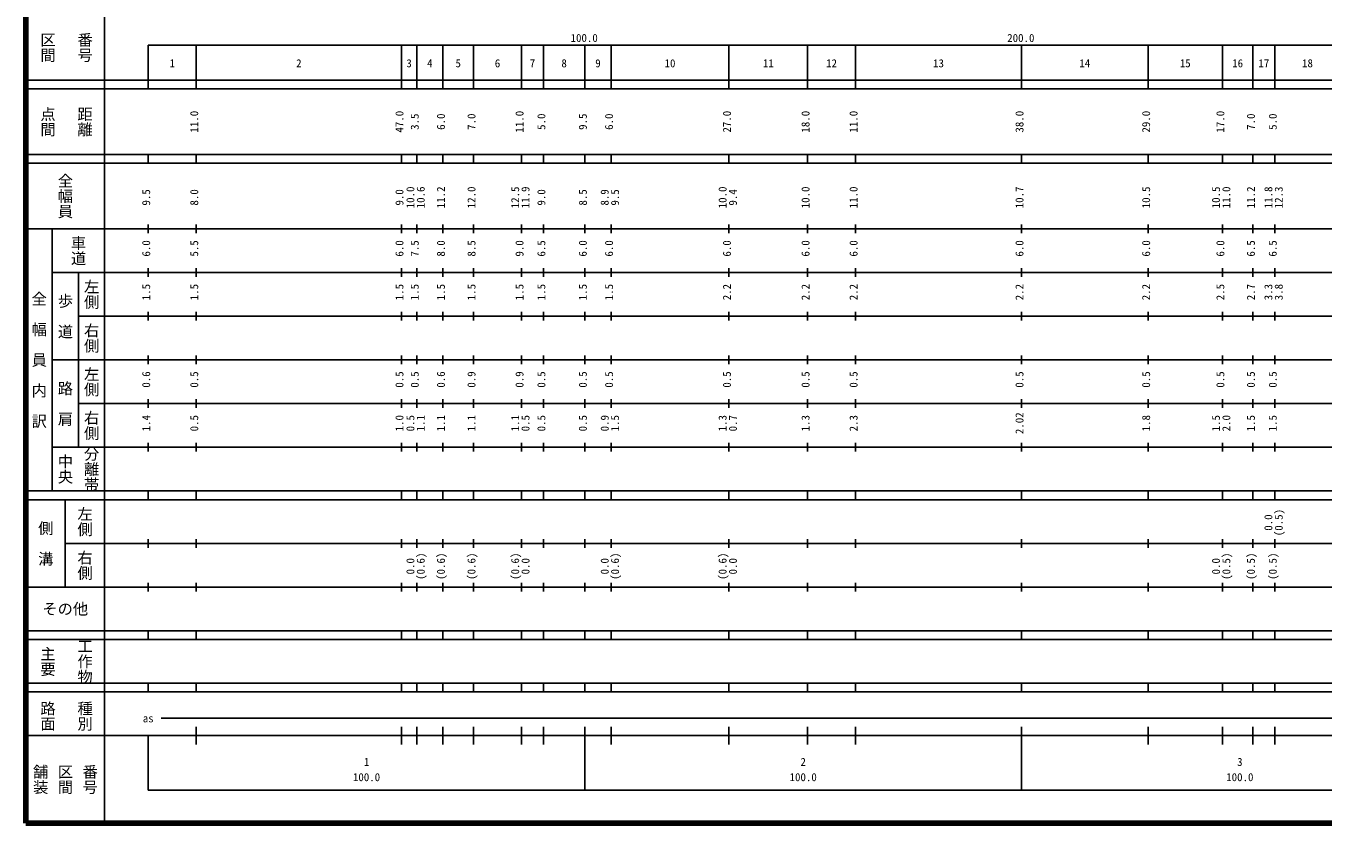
# Model space of a CAD drawing. Units: millimetres on the paper, enlarged 1000 times. Extents: x 40000 to 680000, y 20000 to 380000.
# Drawn here: x 40000 to 337062, y 20000 to 202409 of the extents above; entities that cross this region are included whole.
import ezdxf
from ezdxf.enums import TextEntityAlignment as Align

# ---------------------------------------------------------------- set-up
doc = ezdxf.new("R2010")
doc.units = ezdxf.units.MM
doc.header["$LTSCALE"] = 1000
doc.layers.add('M-TTL', color=2, linetype='Continuous', lineweight=140)
doc.layers.add('M-TTL-BAND', color=7, linetype='Continuous', lineweight=25)
doc.styles.add('@ＭＳ ゴシック', font='')
doc.styles.add('ＭＳ ゴシック', font='')
doc.styles.get('@ＭＳ ゴシック').set_extended_font_data('@MS Gothic')
doc.styles.get('ＭＳ ゴシック').set_extended_font_data('MS Gothic')

msp = doc.modelspace()

# ---------------------------------------------------------------- linework, layer by layer
at = {"layer": 'M-TTL'}
for p, q in [((40000, 380000), (40000, 20000)), ((40000, 20000), (680000, 20000))]:
    msp.add_line(p, q, dxfattribs=at)
at = {"layer": 'M-TTL-BAND'}
for p, q in [((58000, 370000), (58000, 20000)), ((68000, 198000), (579000, 198000)), ((68000, 198000), (68000, 188000)), ((79000, 188000), (79000, 198000)), ((126000, 188000), (126000, 198000)), ((129500, 188000), (129500, 198000)), ((135500, 188000), (135500, 198000)), ((142500, 188000), (142500, 198000)), ((153500, 188000), (153500, 198000)), ((158500, 188000), (158500, 198000)), ((168000, 188000), (168000, 198000)), ((174000, 188000), (174000, 198000)), ((201000, 188000), (201000, 198000)), ((219000, 188000), (219000, 198000)), ((230000, 188000), (230000, 198000)), ((268000, 188000), (268000, 198000)), ((297000, 188000), (297000, 198000)), ((314000, 188000), (314000, 198000)), ((321000, 188000), (321000, 198000)), ((326000, 188000), (326000, 198000)), ((40000, 190000), (579000, 190000)), ((40000, 188000), (579000, 188000)), ((40000, 173000), (579000, 173000)), ((68000, 171000), (68000, 173000)), ((79000, 171000), (79000, 173000)), ((126000, 171000), (126000, 173000)), ((129500, 171000), (129500, 173000)), ((135500, 171000), (135500, 173000)), ((142500, 171000), (142500, 173000)), ((153500, 171000), (153500, 173000)), ((158500, 171000), (158500, 173000)), ((168000, 171000), (168000, 173000)), ((174000, 171000), (174000, 173000)), ((201000, 171000), (201000, 173000)), ((219000, 171000), (219000, 173000)), ((230000, 171000), (230000, 173000)), ((268000, 171000), (268000, 173000)), ((297000, 171000), (297000, 173000)), ((314000, 171000), (314000, 173000)), ((321000, 171000), (321000, 173000)), ((326000, 171000), (326000, 173000)), ((40000, 171000), (579000, 171000)), ((40000, 156000), (579000, 156000)), ((46000, 96000), (46000, 156000)), ((68000, 155000), (68000, 157000)), ((79000, 155000), (79000, 157000)), ((126000, 155000), (126000, 157000)), ((129500, 155000), (129500, 157000)), ((135500, 155000), (135500, 157000)), ((142500, 155000), (142500, 157000)), ((153500, 155000), (153500, 157000)), ((158500, 155000), (158500, 157000)), ((168000, 155000), (168000, 157000)), ((174000, 155000), (174000, 157000)), ((201000, 155000), (201000, 157000)), ((219000, 155000), (219000, 157000)), ((230000, 155000), (230000, 157000)), ((268000, 155000), (268000, 157000)), ((297000, 155000), (297000, 157000)), ((314000, 155000), (314000, 157000)), ((321000, 155000), (321000, 157000)), ((326000, 155000), (326000, 157000)), ((46000, 146000), (579000, 146000)), ((52000, 146000), (52000, 106000)), ((68000, 145000), (68000, 147000)), ((79000, 145000), (79000, 147000)), ((126000, 145000), (126000, 147000)), ((129500, 145000), (129500, 147000)), ((135500, 145000), (135500, 147000)), ((142500, 145000), (142500, 147000)), ((153500, 145000), (153500, 147000)), ((158500, 145000), (158500, 147000)), ((168000, 145000), (168000, 147000)), ((174000, 145000), (174000, 147000)), ((201000, 145000), (201000, 147000)), ((219000, 145000), (219000, 147000)), ((230000, 145000), (230000, 147000)), ((268000, 145000), (268000, 147000)), ((297000, 145000), (297000, 147000)), ((314000, 145000), (314000, 147000)), ((321000, 145000), (321000, 147000)), ((326000, 145000), (326000, 147000)), ((68000, 135000), (68000, 137000)), ((79000, 135000), (79000, 137000)), ((126000, 135000), (126000, 137000)), ((129500, 135000), (129500, 137000)), ((135500, 135000), (135500, 137000)), ((142500, 135000), (142500, 137000)), ((153500, 135000), (153500, 137000)), ((158500, 135000), (158500, 137000)), ((168000, 135000), (168000, 137000)), ((174000, 135000), (174000, 137000)), ((201000, 135000), (201000, 137000)), ((219000, 135000), (219000, 137000)), ((230000, 135000), (230000, 137000)), ((268000, 135000), (268000, 137000)), ((297000, 135000), (297000, 137000)), ((314000, 135000), (314000, 137000)), ((321000, 135000), (321000, 137000)), ((326000, 135000), (326000, 137000)), ((52000, 136000), (579000, 136000)), ((46000, 126000), (579000, 126000)), ((68000, 125000), (68000, 127000)), ((79000, 125000), (79000, 127000)), ((126000, 125000), (126000, 127000)), ((129500, 125000), (129500, 127000)), ((135500, 125000), (135500, 127000)), ((142500, 125000), (142500, 127000)), ((153500, 125000), (153500, 127000)), ((158500, 125000), (158500, 127000)), ((168000, 125000), (168000, 127000)), ((174000, 125000), (174000, 127000)), ((201000, 125000), (201000, 127000)), ((219000, 125000), (219000, 127000)), ((230000, 125000), (230000, 127000)), ((268000, 125000), (268000, 127000)), ((297000, 125000), (297000, 127000)), ((314000, 125000), (314000, 127000)), ((321000, 125000), (321000, 127000)), ((326000, 125000), (326000, 127000)), ((52000, 116000), (579000, 116000)), ((68000, 115000), (68000, 117000)), ((79000, 115000), (79000, 117000)), ((126000, 115000), (126000, 117000)), ((129500, 115000), (129500, 117000)), ((135500, 115000), (135500, 117000)), ((142500, 115000), (142500, 117000)), ((153500, 115000), (153500, 117000)), ((158500, 115000), (158500, 117000)), ((168000, 115000), (168000, 117000)), ((174000, 115000), (174000, 117000)), ((201000, 115000), (201000, 117000)), ((219000, 115000), (219000, 117000)), ((230000, 115000), (230000, 117000)), ((268000, 115000), (268000, 117000)), ((297000, 115000), (297000, 117000)), ((314000, 115000), (314000, 117000)), ((321000, 115000), (321000, 117000)), ((326000, 115000), (326000, 117000)), ((68000, 105000), (68000, 107000)), ((79000, 105000), (79000, 107000)), ((126000, 105000), (126000, 107000)), ((129500, 105000), (129500, 107000)), ((135500, 105000), (135500, 107000)), ((142500, 105000), (142500, 107000)), ((153500, 105000), (153500, 107000)), ((158500, 105000), (158500, 107000)), ((168000, 105000), (168000, 107000)), ((174000, 105000), (174000, 107000)), ((201000, 105000), (201000, 107000)), ((219000, 105000), (219000, 107000)), ((230000, 105000), (230000, 107000)), ((268000, 105000), (268000, 107000)), ((297000, 105000), (297000, 107000)), ((314000, 105000), (314000, 107000)), ((321000, 105000), (321000, 107000)), ((326000, 105000), (326000, 107000)), ((46000, 106000), (579000, 106000)), ((40000, 96000), (579000, 96000)), ((68000, 94000), (68000, 96000)), ((79000, 94000), (79000, 96000)), ((126000, 94000), (126000, 96000)), ((129500, 94000), (129500, 96000)), ((135500, 94000), (135500, 96000)), ((142500, 94000), (142500, 96000)), ((153500, 94000), (153500, 96000)), ((158500, 94000), (158500, 96000)), ((168000, 94000), (168000, 96000)), ((174000, 94000), (174000, 96000)), ((201000, 94000), (201000, 96000)), ((219000, 94000), (219000, 96000)), ((230000, 94000), (230000, 96000)), ((268000, 94000), (268000, 96000)), ((297000, 94000), (297000, 96000)), ((314000, 94000), (314000, 96000)), ((321000, 94000), (321000, 96000)), ((326000, 94000), (326000, 96000)), ((40000, 94000), (579000, 94000)), ((49000, 94000), (49000, 74000)), ((49000, 84000), (579000, 84000)), ((68000, 83000), (68000, 85000)), ((79000, 83000), (79000, 85000)), ((126000, 83000), (126000, 85000)), ((129500, 83000), (129500, 85000)), ((135500, 83000), (135500, 85000)), ((142500, 83000), (142500, 85000)), ((153500, 83000), (153500, 85000)), ((158500, 83000), (158500, 85000)), ((168000, 83000), (168000, 85000)), ((174000, 83000), (174000, 85000)), ((201000, 83000), (201000, 85000)), ((219000, 83000), (219000, 85000)), ((230000, 83000), (230000, 85000)), ((268000, 83000), (268000, 85000)), ((297000, 83000), (297000, 85000)), ((314000, 83000), (314000, 85000)), ((321000, 83000), (321000, 85000)), ((326000, 83000), (326000, 85000)), ((68000, 73000), (68000, 75000)), ((79000, 73000), (79000, 75000)), ((126000, 73000), (126000, 75000)), ((129500, 73000), (129500, 75000)), ((135500, 73000), (135500, 75000)), ((142500, 73000), (142500, 75000)), ((153500, 73000), (153500, 75000)), ((158500, 73000), (158500, 75000)), ((168000, 73000), (168000, 75000)), ((174000, 73000), (174000, 75000)), ((201000, 73000), (201000, 75000)), ((219000, 73000), (219000, 75000)), ((230000, 73000), (230000, 75000)), ((268000, 73000), (268000, 75000)), ((297000, 73000), (297000, 75000)), ((314000, 73000), (314000, 75000)), ((321000, 73000), (321000, 75000)), ((326000, 73000), (326000, 75000)), ((40000, 74000), (579000, 74000)), ((40000, 64000), (579000, 64000)), ((68000, 62000), (68000, 64000)), ((79000, 62000), (79000, 64000)), ((126000, 62000), (126000, 64000)), ((129500, 62000), (129500, 64000)), ((135500, 62000), (135500, 64000)), ((142500, 62000), (142500, 64000)), ((153500, 62000), (153500, 64000)), ((158500, 62000), (158500, 64000)), ((168000, 62000), (168000, 64000)), ((174000, 62000), (174000, 64000)), ((201000, 62000), (201000, 64000)), ((219000, 62000), (219000, 64000)), ((230000, 62000), (230000, 64000)), ((268000, 62000), (268000, 64000)), ((297000, 62000), (297000, 64000)), ((314000, 62000), (314000, 64000)), ((321000, 62000), (321000, 64000)), ((326000, 62000), (326000, 64000)), ((40000, 62000), (579000, 62000)), ((40000, 52000), (579000, 52000)), ((68000, 50000), (68000, 52000)), ((79000, 50000), (79000, 52000)), ((126000, 50000), (126000, 52000)), ((129500, 50000), (129500, 52000)), ((135500, 50000), (135500, 52000)), ((142500, 50000), (142500, 52000)), ((153500, 50000), (153500, 52000)), ((158500, 50000), (158500, 52000)), ((168000, 50000), (168000, 52000)), ((174000, 50000), (174000, 52000)), ((201000, 50000), (201000, 52000)), ((219000, 50000), (219000, 52000)), ((230000, 50000), (230000, 52000)), ((268000, 50000), (268000, 52000)), ((297000, 50000), (297000, 52000)), ((314000, 50000), (314000, 52000)), ((321000, 50000), (321000, 52000)), ((326000, 50000), (326000, 52000)), ((40000, 50000), (579000, 50000)), ((71000, 44000), (562500, 44000)), ((79000, 38000), (79000, 42000)), ((126000, 38000), (126000, 42000)), ((129500, 38000), (129500, 42000)), ((135500, 38000), (135500, 42000)), ((142500, 38000), (142500, 42000)), ((153500, 38000), (153500, 42000)), ((158500, 38000), (158500, 42000)), ((168000, 27500), (168000, 42000)), ((174000, 38000), (174000, 42000)), ((201000, 38000), (201000, 42000)), ((219000, 38000), (219000, 42000)), ((230000, 38000), (230000, 42000)), ((268000, 27500), (268000, 42000)), ((297000, 38000), (297000, 42000)), ((314000, 38000), (314000, 42000)), ((321000, 38000), (321000, 42000)), ((326000, 38000), (326000, 42000)), ((40000, 40000), (579000, 40000)), ((68000, 40000), (68000, 27500)), ((68000, 27500), (579000, 27500))]:
    msp.add_line(p, q, dxfattribs=at)

# ---------------------------------------------------------------- texts
at = {"layer": 'M-TTL-BAND', "style": '@ＭＳ ゴシック'}
for s, p in [('区間', (45000, 197500)), ('番号', (53500, 197500)), ('点間', (45000, 180500)), ('距離', (53500, 180500)), ('全幅員', (49000, 163500)), ('車道', (52000, 151000)), ('左側', (55000, 141000)), ('全\u3000幅\u3000員\u3000内\u3000訳', (43000, 126000)), ('歩\u3000道', (49000, 136000)), ('右側', (55000, 131000)), ('左側', (55000, 121000)), ('路\u3000肩', (49000, 116000)), ('右側', (55000, 111000)), ('中央', (49000, 101000)), ('分離帯', (55000, 101000)), ('左側', (53500, 89000)), ('側\u3000溝', (44500, 84000)), ('右側', (53500, 79000)), ('主要', (45000, 57000)), ('工作物', (53500, 57000)), ('路面', (45000, 44500)), ('種別', (53500, 44500)), ('舗装', (43333, 30000)), ('区間', (49000, 30000)), ('番号', (54667, 30000))]:
    msp.add_text(s, height=2566, rotation=270, dxfattribs=at).set_placement(p, align=Align.MIDDLE_CENTER)
at = {"layer": 'M-TTL-BAND', "style": 'ＭＳ ゴシック'}
for s, p in [('100.0', (167844, 198195)), ('200.0', (267844, 198195)), ('1', (73500, 192405)), ('2', (102500, 192405)), ('3', (127750, 192405)), ('4', (132500, 192405)), ('5', (139000, 192405)), ('6', (148000, 192405)), ('7', (156000, 192405)), ('8', (163250, 192405)), ('9', (171000, 192405)), ('10', (187500, 192405)), ('11', (210000, 192405)), ('12', (224500, 192405)), ('13', (249000, 192405)), ('14', (282500, 192405)), ('15', (305500, 192405)), ('16', (317500, 192405)), ('17', (323500, 192405)), ('18', (333500, 192405)), ('as', (68000, 42500)), ('1', (118000, 32523)), ('2', (218000, 32523)), ('3', (318000, 32523)), ('100.0', (118000, 29033)), ('100.0', (218000, 29033)), ('100.0', (318000, 29033))]:
    msp.add_text(s, height=1833, dxfattribs=at).set_placement(p, align=Align.BOTTOM_CENTER)
for s, p in [('11.0', (80000, 180500)), ('47.0', (127000, 180500)), ('3.5', (130500, 180500)), ('6.0', (136500, 180500)), ('7.0', (143500, 180500)), ('11.0', (154500, 180500)), ('5.0', (159500, 180500)), ('9.5', (169000, 180500)), ('6.0', (175000, 180500)), ('27.0', (202000, 180500)), ('18.0', (220000, 180500)), ('11.0', (231000, 180500)), ('38.0', (269000, 180500)), ('29.0', (298000, 180500)), ('17.0', (315000, 180500)), ('7.0', (322000, 180500)), ('5.0', (327000, 180500)), ('9.5', (69000, 163174)), ('8.0', (80000, 163174)), ('9.0', (127000, 163174)), ('10.0', (129500, 163174)), ('10.6', (131870, 163174)), ('11.2', (136500, 163174)), ('12.0', (143500, 163174)), ('12.5', (153500, 163174)), ('11.9', (155870, 163174)), ('9.0', (159500, 163174)), ('8.5', (169000, 163174)), ('8.9', (174000, 163174)), ('9.5', (176370, 163174)), ('10.0', (201000, 163174)), ('9.4', (203370, 163174)), ('10.0', (220000, 163174)), ('11.0', (231000, 163174)), ('10.7', (269000, 163174)), ('10.5', (298000, 163174)), ('10.5', (314000, 163174)), ('11.0', (316370, 163174)), ('11.2', (322000, 163174)), ('11.8', (326000, 163174)), ('12.3', (328370, 163174)), ('6.0', (69000, 151500)), ('5.5', (80000, 151500)), ('6.0', (127000, 151500)), ('7.5', (130500, 151500)), ('8.0', (136500, 151500)), ('8.5', (143500, 151500)), ('9.0', (154500, 151500)), ('6.5', (159500, 151500)), ('6.0', (169000, 151500)), ('6.0', (175000, 151500)), ('6.0', (202000, 151500)), ('6.0', (220000, 151500)), ('6.0', (231000, 151500)), ('6.0', (269000, 151500)), ('6.0', (298000, 151500)), ('6.0', (315000, 151500)), ('6.5', (322000, 151500)), ('6.5', (327000, 151500)), ('1.5', (69000, 141500)), ('1.5', (80000, 141500)), ('1.5', (127000, 141500)), ('1.5', (130500, 141500)), ('1.5', (136500, 141500)), ('1.5', (143500, 141500)), ('1.5', (154500, 141500)), ('1.5', (159500, 141500)), ('1.5', (169000, 141500)), ('1.5', (175000, 141500)), ('2.2', (202000, 141500)), ('2.2', (220000, 141500)), ('2.2', (231000, 141500)), ('2.2', (269000, 141500)), ('2.2', (298000, 141500)), ('2.5', (315000, 141500)), ('2.7', (322000, 141500)), ('3.3', (326000, 141500)), ('3.8', (328370, 141500)), ('0.6', (69000, 121500)), ('0.5', (80000, 121500)), ('0.5', (127000, 121500)), ('0.5', (130500, 121500)), ('0.6', (136500, 121500)), ('0.9', (143500, 121500)), ('0.9', (154500, 121500)), ('0.5', (159500, 121500)), ('0.5', (169000, 121500)), ('0.5', (175000, 121500)), ('0.5', (202000, 121500)), ('0.5', (220000, 121500)), ('0.5', (231000, 121500)), ('0.5', (269000, 121500)), ('0.5', (298000, 121500)), ('0.5', (315000, 121500)), ('0.5', (322000, 121500)), ('0.5', (327000, 121500)), ('1.4', (69000, 111500)), ('0.5', (80000, 111500)), ('1.0', (127000, 111500)), ('0.5', (129500, 111500)), ('1.1', (131870, 111500)), ('1.1', (136500, 111500)), ('1.1', (143500, 111500)), ('1.1', (153500, 111500)), ('0.5', (155870, 111500)), ('0.5', (159500, 111500)), ('0.5', (169000, 111500)), ('0.9', (174000, 111500)), ('1.5', (176370, 111500)), ('1.3', (201000, 111500)), ('0.7', (203370, 111500)), ('1.3', (220000, 111500)), ('2.3', (231000, 111500)), ('2.02', (269000, 111500)), ('1.8', (298000, 111500)), ('1.5', (314000, 111500)), ('2.0', (316370, 111500)), ('1.5', (322000, 111500)), ('1.5', (327000, 111500)), ('0.0', (326000, 88764)), ('(0.5)', (328370, 88764)), ('0.0', (129500, 78764)), ('(0.6)', (131870, 78764)), ('(0.6)', (136500, 78764)), ('(0.6)', (143500, 78764)), ('(0.6)', (153500, 78764)), ('0.0', (155870, 78764)), ('0.0', (174000, 78764)), ('(0.6)', (176370, 78764)), ('(0.6)', (201000, 78764)), ('0.0', (203370, 78764)), ('0.0', (314000, 78764)), ('(0.5)', (316370, 78764)), ('(0.5)', (322000, 78764)), ('(0.5)', (327000, 78764))]:
    msp.add_text(s, height=1833, rotation=90, dxfattribs=at).set_placement(p, align=Align.BOTTOM_CENTER)
msp.add_text('その他', height=2566, dxfattribs=at).set_placement((49000, 69000), align=Align.MIDDLE_CENTER)

doc.saveas('drawing.dxf')
